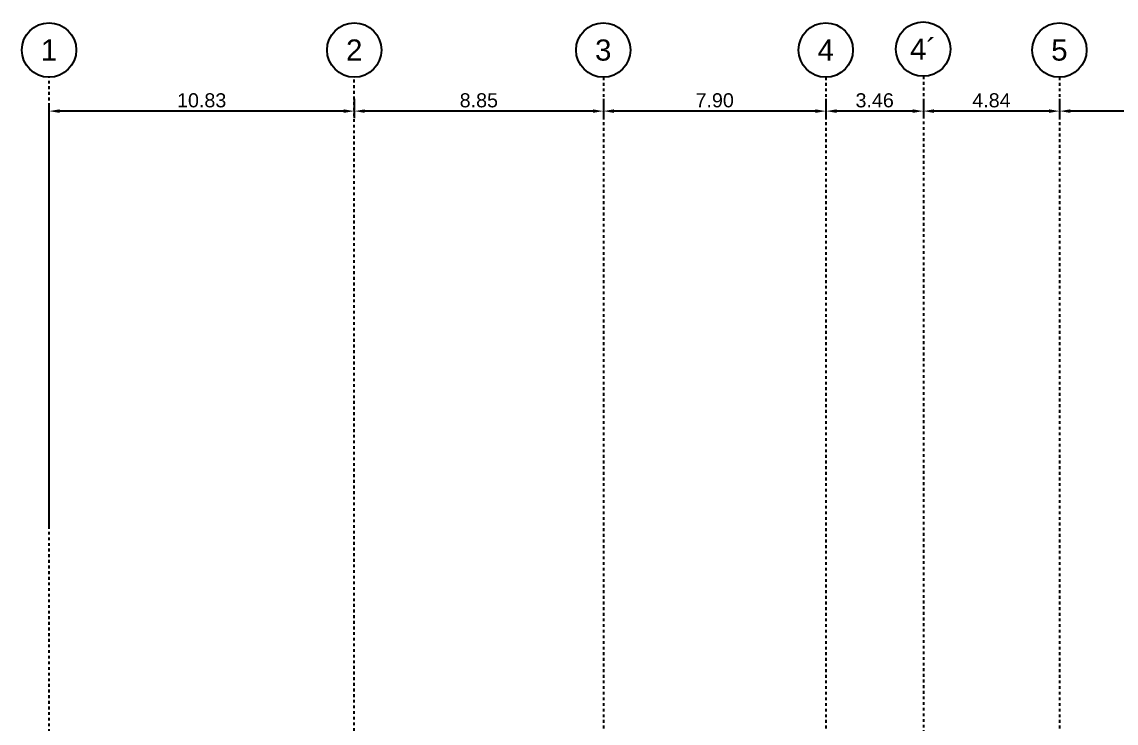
# Model space of a CAD drawing. Header units: millimetres. Extents: x 569 to 667, y -103 to 12.
# Drawn here: x 577.71 to 616.56, y -12.75 to 12.13 of the extents above; entities that cross this region are included whole.
import ezdxf
from ezdxf.enums import TextEntityAlignment as Align

# ---------------------------------------------------------------- set-up
doc = ezdxf.new("R2010")
doc.units = ezdxf.units.MM
doc.header["$LTSCALE"] = 0.0003
doc.header["$PDMODE"] = 2
doc.header["$PDSIZE"] = -3
doc.linetypes.add('CENTER2', pattern=[1.125, 0.75, -0.125, 0.125, -0.125])
doc.linetypes.add('DASHDOT', pattern=[1, 0.5, -0.25, 0, -0.25])
for name, color, linetype in [('EE-5', 7, 'Continuous'), ('EE-COTAS', 1, 'Continuous'), ('EE-EJES', 8, 'DASHDOT'), ('EE-TEXTO 1', 4, 'Continuous'), ('SIM-CONCRETO', 4, 'Continuous'), ('SIM-TRASFONDO', 254, 'Continuous')]:
    doc.layers.add(name, color=color, linetype=linetype)
doc.styles.add('ARIAL EE', font='arial.ttf')
doc.dimstyles.new('RE - STANDAR', dxfattribs={"dimtxt": 0.002, "dimasz": 0.0015, "dimexe": 0.001, "dimexo": 0.0015, "dimgap": 0.0005, "dimtad": 1, "dimzin": 4, "dimdsep": 46, "dimtxsty": 'ARIAL EE', "dimcen": 0, "dimclrd": 1, "dimclre": 1, "dimclrt": 2, "dimadec": 0, "dimazin": 0, "dimtfac": 1, "dimtix": 1, "dimtofl": 0, "dimtmove": 1, "dimatfit": 2, "dimfxl": 0.0015, "dimtolj": 1, "dimtzin": 4, "dimlwd": -1, "dimlwe": -1, "dimarcsym": 2})

# ---------------------------------------------------------------- blocks, each defined once
blk = doc.blocks.new('*D160')
at = {"layer": 'DEFPOINTS', "color": 0, "transparency": 16777216}
for p in [(45.949, 77.505), (45.949, 76.689), (54.649, 76.689)]:
    blk.add_point(p, dxfattribs=at)
at = {"layer": 'EE-COTAS', "color": 1, "transparency": 16777216}
for p, q in [((45.949, 77.13), (45.949, 76.439)), ((54.649, 77.064), (54.649, 76.939)), ((54.274, 76.689), (46.324, 76.689))]:
    blk.add_line(p, q, dxfattribs=at)
for points in [[(46.324, 76.751), (46.324, 76.626), (45.949, 76.689)], [(54.274, 76.751), (54.274, 76.626), (54.649, 76.689)]]:
    blk.add_solid(points, dxfattribs=at)
at = {"layer": 'EE-COTAS', "color": 2, "transparency": 16777216, "insert": (50.299, 77.069), "char_height": 0.5, "attachment_point": 5, "style": 'ARIAL EE'}
blk.add_mtext('\\A1;8.70', dxfattribs=at)
blk = doc.blocks.new('*D162')
at = {"layer": 'DEFPOINTS', "color": 0, "transparency": 16777216}
for p in [(37.654, 77.505), (37.654, 76.689), (41.111, 76.689)]:
    blk.add_point(p, dxfattribs=at)
at = {"layer": 'EE-COTAS', "color": 1, "transparency": 16777216}
for p, q in [((37.654, 77.13), (37.654, 76.439)), ((41.111, 77.064), (41.111, 76.939)), ((40.736, 76.689), (38.029, 76.689))]:
    blk.add_line(p, q, dxfattribs=at)
for points in [[(38.029, 76.751), (38.029, 76.626), (37.654, 76.689)], [(40.736, 76.751), (40.736, 76.626), (41.111, 76.689)]]:
    blk.add_solid(points, dxfattribs=at)
at = {"layer": 'EE-COTAS', "color": 2, "transparency": 16777216, "insert": (39.383, 77.069), "char_height": 0.5, "attachment_point": 5, "style": 'ARIAL EE'}
blk.add_mtext('\\A1;3.46', dxfattribs=at)
blk = doc.blocks.new('*D163')
at = {"layer": 'DEFPOINTS', "color": 0, "transparency": 16777216}
for p in [(29.754, 77.505), (29.754, 76.689), (37.654, 76.689)]:
    blk.add_point(p, dxfattribs=at)
at = {"layer": 'EE-COTAS', "color": 1, "transparency": 16777216}
for p, q in [((29.754, 77.13), (29.754, 76.439)), ((37.654, 77.064), (37.654, 76.939)), ((37.279, 76.689), (30.129, 76.689))]:
    blk.add_line(p, q, dxfattribs=at)
for points in [[(30.129, 76.751), (30.129, 76.626), (29.754, 76.689)], [(37.279, 76.751), (37.279, 76.626), (37.654, 76.689)]]:
    blk.add_solid(points, dxfattribs=at)
at = {"layer": 'EE-COTAS', "color": 2, "transparency": 16777216, "insert": (33.704, 77.069), "char_height": 0.5, "attachment_point": 5, "style": 'ARIAL EE'}
blk.add_mtext('\\A1;7.90', dxfattribs=at)
blk = doc.blocks.new('*D164')
at = {"layer": 'DEFPOINTS', "color": 0, "transparency": 16777216}
for p in [(20.908, 77.505), (20.908, 76.689), (29.754, 76.689)]:
    blk.add_point(p, dxfattribs=at)
at = {"layer": 'EE-COTAS', "color": 1, "transparency": 16777216}
for p, q in [((20.908, 77.13), (20.908, 76.439)), ((29.754, 77.064), (29.754, 76.939)), ((29.379, 76.689), (21.283, 76.689))]:
    blk.add_line(p, q, dxfattribs=at)
for points in [[(21.283, 76.751), (21.283, 76.626), (20.908, 76.689)], [(29.379, 76.751), (29.379, 76.626), (29.754, 76.689)]]:
    blk.add_solid(points, dxfattribs=at)
at = {"layer": 'EE-COTAS', "color": 2, "transparency": 16777216, "insert": (25.331, 77.069), "char_height": 0.5, "attachment_point": 5, "style": 'ARIAL EE'}
blk.add_mtext('\\A1;8.85', dxfattribs=at)
blk = doc.blocks.new('*D165')
at = {"layer": 'DEFPOINTS', "color": 0, "transparency": 16777216}
for p in [(10.073, 76.689), (20.908, 76.689), (10.073, 61.581)]:
    blk.add_point(p, dxfattribs=at)
at = {"layer": 'EE-COTAS', "color": 1, "transparency": 16777216}
for p, q in [((10.073, 61.956), (10.073, 76.939)), ((20.908, 77.064), (20.908, 76.939)), ((20.533, 76.689), (10.448, 76.689))]:
    blk.add_line(p, q, dxfattribs=at)
for points in [[(10.448, 76.751), (10.448, 76.626), (10.073, 76.689)], [(20.533, 76.751), (20.533, 76.626), (20.908, 76.689)]]:
    blk.add_solid(points, dxfattribs=at)
at = {"layer": 'EE-COTAS', "color": 2, "transparency": 16777216, "insert": (15.491, 77.069), "char_height": 0.5, "attachment_point": 5, "style": 'ARIAL EE'}
blk.add_mtext('\\A1;10.83', dxfattribs=at)
blk = doc.blocks.new('ITEM_1')
at = {"layer": 'EE-5'}
blk.add_circle((0, 0), 3.86, dxfattribs=at)
at = {"layer": 'EE-TEXTO 1', "style": 'ARIAL EE', "flags": 4}
blk.add_attdef('EJE', text='', height=3, dxfattribs=at).set_placement((0, 0), align=Align.MIDDLE_CENTER)
blk = doc.blocks.new('*D161')
at = {"layer": 'DEFPOINTS', "color": 0, "transparency": 16777216}
for p in [(41.111, 77.505), (41.111, 76.689), (45.949, 76.689)]:
    blk.add_point(p, dxfattribs=at)
at = {"layer": 'EE-COTAS', "color": 1, "transparency": 16777216}
for p, q in [((41.111, 77.13), (41.111, 76.439)), ((45.949, 77.064), (45.949, 76.939)), ((45.574, 76.689), (41.486, 76.689))]:
    blk.add_line(p, q, dxfattribs=at)
for points in [[(41.486, 76.751), (41.486, 76.626), (41.111, 76.689)], [(45.574, 76.751), (45.574, 76.626), (45.949, 76.689)]]:
    blk.add_solid(points, dxfattribs=at)
at = {"layer": 'EE-COTAS', "color": 2, "transparency": 16777216, "insert": (43.53, 77.069), "char_height": 0.5, "attachment_point": 5, "style": 'ARIAL EE'}
blk.add_mtext('\\A1;4.84', dxfattribs=at)
blk = doc.blocks.new('EJES REFORMADOS')
at = {"layer": 'EE-EJES', "linetype": 'CENTER2', "ltscale": 100, "transparency": 33554687}
for p, q in [((10.073, 0.068), (10.073, 77.891)), ((20.908, 2.106), (20.908, 77.891)), ((29.754, 77.891), (29.754, 2.106)), ((37.654, 77.891), (37.654, 2.106)), ((41.111, 77.924), (41.111, 5.919)), ((45.949, 77.891), (45.949, 2.106))]:
    blk.add_line(p, q, dxfattribs=at)
at = {"layer": 'EE-COTAS', "transparency": 33554687}
ref = blk.add_blockref('ITEM_1', (10.073, 78.855), dxfattribs=dict(at, xscale=0.25, yscale=0.25, zscale=0.25, rotation=180))
ref.add_attrib('EJE', '1', dxfattribs={"layer": 'EE-TEXTO 1', "height": 0.75, "style": 'ARIAL EE', "flags": 4}).set_placement((10.073, 78.855), align=Align.MIDDLE_CENTER)
ref = blk.add_blockref('ITEM_1', (20.908, 78.855), dxfattribs=dict(at, xscale=0.25, yscale=0.25, zscale=0.25, rotation=180))
ref.add_attrib('EJE', '2', dxfattribs={"layer": 'EE-TEXTO 1', "height": 0.75, "style": 'ARIAL EE', "flags": 4}).set_placement((20.907, 78.855), align=Align.MIDDLE_CENTER)
ref = blk.add_blockref('ITEM_1', (29.748, 78.855), dxfattribs=dict(at, xscale=0.25, yscale=0.25, zscale=0.25, rotation=180))
ref.add_attrib('EJE', '3', dxfattribs={"layer": 'EE-TEXTO 1', "height": 0.75, "style": 'ARIAL EE', "flags": 4}).set_placement((29.747, 78.855), align=Align.MIDDLE_CENTER)
ref = blk.add_blockref('ITEM_1', (37.648, 78.855), dxfattribs=dict(at, xscale=0.25, yscale=0.25, zscale=0.25, rotation=180))
ref.add_attrib('EJE', '4', dxfattribs={"layer": 'EE-TEXTO 1', "height": 0.75, "style": 'ARIAL EE', "flags": 4}).set_placement((37.647, 78.855), align=Align.MIDDLE_CENTER)
ref = blk.add_blockref('ITEM_1', (41.105, 78.888), dxfattribs=dict(at, xscale=0.25, yscale=0.25, zscale=0.25, rotation=180))
ref.add_attrib('EJE', '4´', dxfattribs={"layer": 'EE-TEXTO 1', "height": 0.75, "style": 'ARIAL EE', "flags": 4}).set_placement((41.104, 78.889), align=Align.MIDDLE_CENTER)
ref = blk.add_blockref('ITEM_1', (45.942, 78.855), dxfattribs=dict(at, xscale=0.25, yscale=0.25, zscale=0.25, rotation=180))
ref.add_attrib('EJE', '5', dxfattribs={"layer": 'EE-TEXTO 1', "height": 0.75, "style": 'ARIAL EE', "flags": 4}).set_placement((45.942, 78.855), align=Align.MIDDLE_CENTER)
for base, p1, p2, picture, middle in [((10.0734, 76.6889), (20.9076, 76.6889), (10.0734, 61.5808), '*D165', (15.4905, 77.0693)), ((20.908, 76.689), (29.754, 76.689), (20.908, 77.505), '*D164', (25.331, 77.069)), ((29.754, 76.689), (37.654, 76.689), (29.754, 77.505), '*D163', (33.704, 77.069)), ((37.654, 76.689), (41.111, 76.689), (37.654, 77.505), '*D162', (39.383, 77.069)), ((41.111, 76.689), (45.949, 76.689), (41.111, 77.505), '*D161', (43.53, 77.069)), ((45.949, 76.689), (54.649, 76.689), (45.949, 77.505), '*D160', (50.299, 77.069))]:
    dim = blk.add_linear_dim(base=base, p1=p1, p2=p2, dimstyle='RE - STANDAR', dxfattribs=at)
    dim.commit()
    dim.dimension.update_dxf_attribs({"geometry": picture, "text_midpoint": middle})
blk = doc.blocks.new('A$C157E7C2F')
at = {"layer": 'SIM-TRASFONDO', "transparency": 33554687}
blk.add_blockref('EJES REFORMADOS', (-0.385, 5.163), dxfattribs=at)

msp = doc.modelspace()

# ---------------------------------------------------------------- block references
at = {"layer": 'SIM-CONCRETO', "transparency": 33554687}
msp.add_blockref('A$C157E7C2F', (568.9865, -72.8908), dxfattribs=at)

doc.saveas('drawing.dxf')
